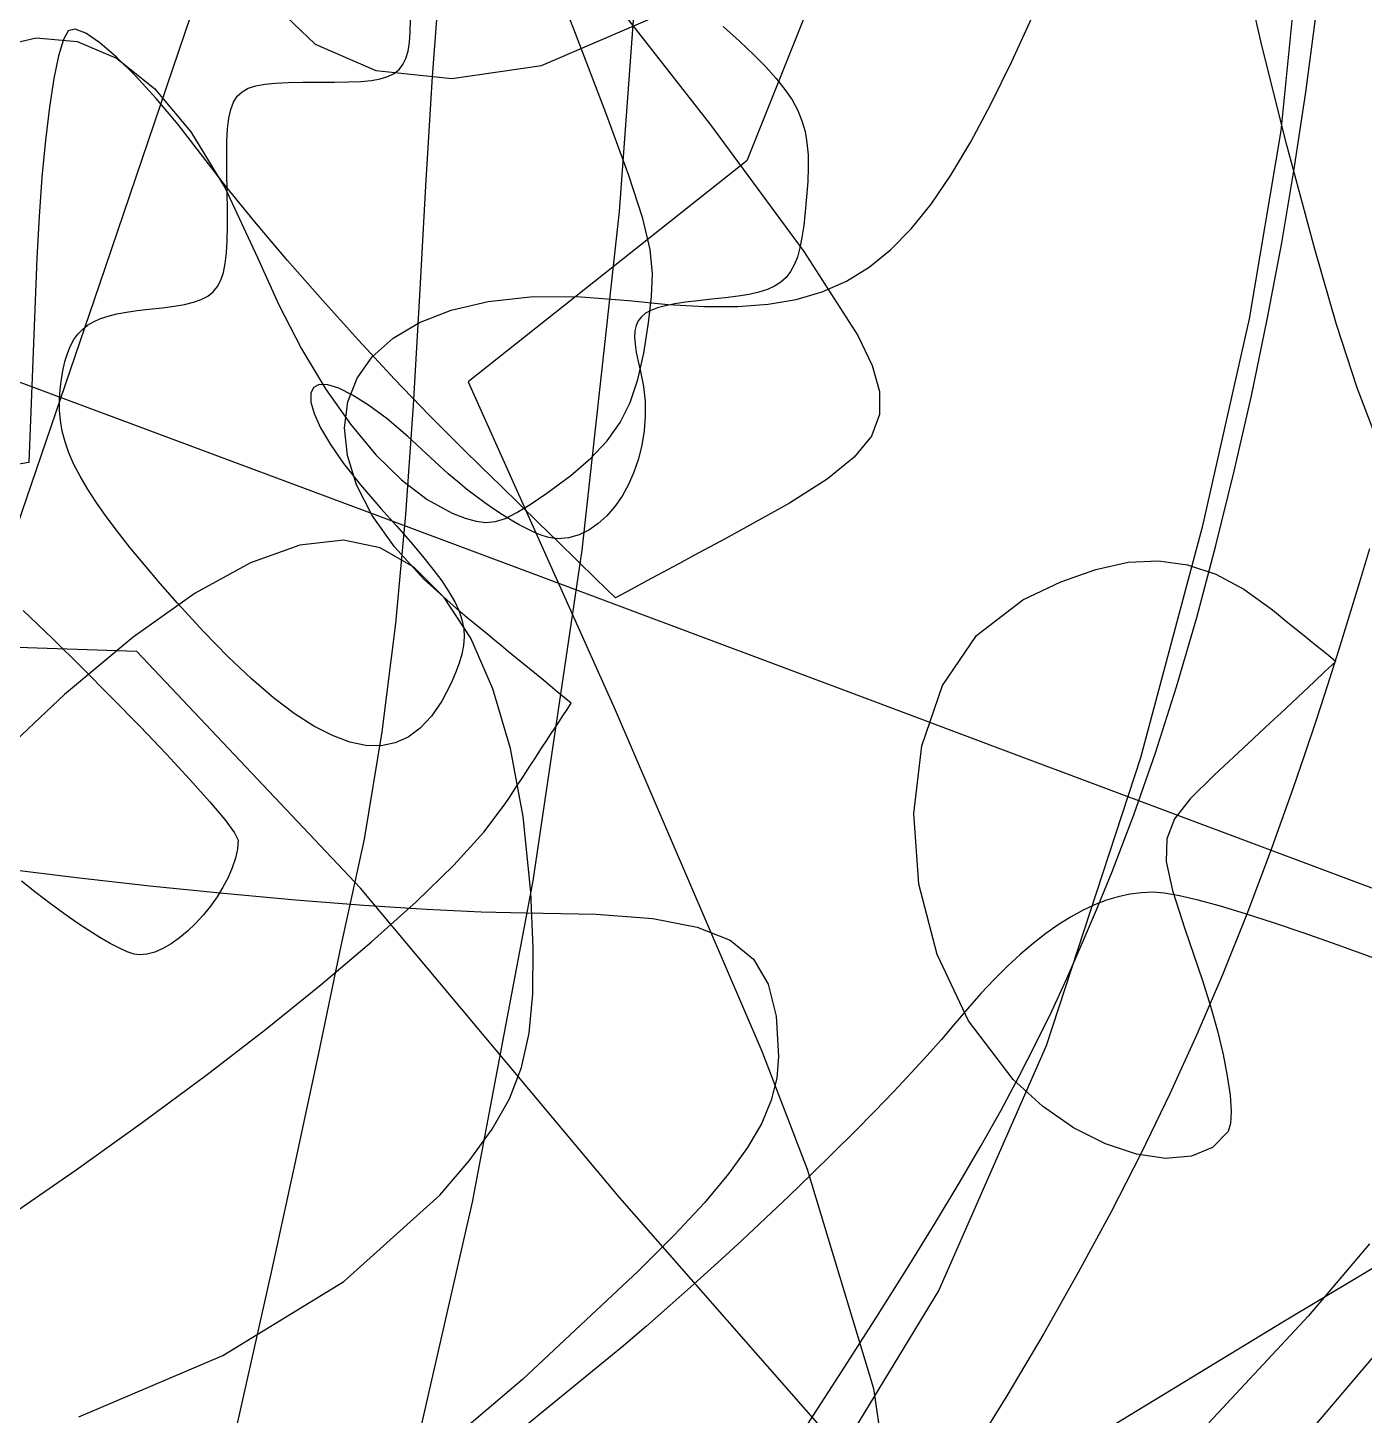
# Model space of a CAD drawing. Extents: x -75 to 75, y -75 to 75.
# Drawn here: x 42.37 to 56.74, y -41.61 to -26.69 of the extents above; entities that cross this region are included whole.
import ezdxf

# ---------------------------------------------------------------- set-up
doc = ezdxf.new("R2010")
doc.units = 0
for name, color, linetype in [('butterfly', 7, 'CONTINUOUS'), ('crown', 7, 'CONTINUOUS'), ('darth', 7, 'CONTINUOUS'), ('hellokitty', 7, 'CONTINUOUS'), ('ironman', 7, 'CONTINUOUS'), ('jackskellington', 7, 'CONTINUOUS'), ('mushroom', 7, 'CONTINUOUS'), ('skullbones', 7, 'CONTINUOUS'), ('stormtrooper', 7, 'CONTINUOUS'), ('thundercats', 7, 'CONTINUOUS'), ('wolf', 7, 'CONTINUOUS')]:
    doc.layers.add(name, color=color, linetype=linetype)

msp = doc.modelspace()

# ---------------------------------------------------------------- linework, layer by layer
at = {"layer": 'butterfly', "color": 7}
for p, q in [((56.022299, -25.981067), (55.839772, -27.802795)), ((44.996887, -26.430537), (45.458154, -26.872613)), ((47.890876, -27.098876), (49.442283, -26.432959)), ((45.458154, -26.872613), (46.109467, -27.153102)), ((46.927984, -27.239392), (47.890876, -27.098876)), ((46.109467, -27.153102), (46.927984, -27.239392)), ((55.839772, -27.802795), (55.497722, -29.822298)), ((55.497722, -29.822298), (54.994881, -32.060862)), ((45.760606, -32.203427), (45.291316, -32.255389)), ((46.157055, -32.283544), (45.760606, -32.203427)), ((54.994881, -32.060862), (54.329976, -34.539758)), ((45.291316, -32.255389), (44.761215, -32.443809)), ((46.520038, -32.490627), (46.157055, -32.283544)), ((44.761215, -32.443809), (44.165977, -32.772056)), ((46.845618, -32.817297), (46.520038, -32.490627)), ((44.165977, -32.772056), (43.50127, -33.243492)), ((47.129872, -33.256161), (46.845618, -32.817297)), ((43.50127, -33.243492), (42.762757, -33.861479)), ((47.368858, -33.799842), (47.129872, -33.256161)), ((47.55865, -34.440949), (47.368858, -33.799842)), ((42.762757, -33.861479), (41.946105, -34.629384)), ((47.69531, -35.172102), (47.55865, -34.440949)), ((54.329976, -34.539758), (53.31572, -37.636636)), ((47.774911, -35.985913), (47.69531, -35.172102)), ((47.800395, -36.580659), (47.774911, -35.985913)), ((47.796614, -37.078632), (47.800395, -36.580659)), ((47.757122, -37.501359), (47.796614, -37.078632)), ((47.675461, -37.870384), (47.757122, -37.501359)), ((53.31572, -37.636636), (52.161739, -40.262161)), ((47.545159, -38.207242), (47.675461, -37.870384)), ((47.359759, -38.533465), (47.545159, -38.207242)), ((47.112798, -38.870599), (47.359759, -38.533465)), ((46.797809, -39.240172), (47.112798, -38.870599)), ((45.76684, -40.168658), (46.797809, -39.240172)), ((44.464839, -40.964553), (45.76684, -40.168658)), ((52.161739, -40.262161), (50.826645, -42.456182)), ((42.916043, -41.622176), (44.464839, -40.964553))]:
    msp.add_line(p, q, dxfattribs=at)
at = {"layer": 'crown', "color": 7}
for p, q in [((44.235037, -26.217578), (43.137159, -29.460359)), ((43.137159, -29.460359), (41.992367, -32.806375))]:
    msp.add_line(p, q, dxfattribs=at)
at = {"layer": 'darth', "color": 7}
for p, q in [((55.634134, -26.885025), (55.400327, -25.865734)), ((48.403445, -26.068147), (49.705915, -27.738826)), ((42.751437, -26.821514), (42.699734, -26.996545)), ((42.803151, -26.726766), (42.751437, -26.821514)), ((42.877015, -26.708817), (42.803151, -26.726766)), ((42.99219, -26.753907), (42.877015, -26.708817)), ((43.142851, -26.856622), (42.99219, -26.753907)), ((43.323169, -27.011554), (43.142851, -26.856622)), ((55.902456, -27.958328), (55.634134, -26.885025)), ((42.699734, -26.996545), (42.649425, -27.241836)), ((43.527311, -27.213295), (43.323169, -27.011554)), ((42.649425, -27.241836), (42.601885, -27.547356)), ((43.749451, -27.456438), (43.527311, -27.213295)), ((42.601885, -27.547356), (42.558496, -27.90308)), ((43.98376, -27.735572), (43.749451, -27.456438)), ((44.224406, -28.045291), (43.98376, -27.735572)), ((49.705915, -27.738826), (50.709827, -29.099716)), ((42.558496, -27.90308), (42.520636, -28.298987)), ((56.202834, -29.072939), (55.902456, -27.958328)), ((44.493538, -28.392828), (44.224406, -28.045291)), ((42.520636, -28.298987), (42.489682, -28.725043)), ((44.809492, -28.780356), (44.493538, -28.392828)), ((42.489682, -28.725043), (42.467019, -29.171228)), ((45.160715, -29.194862), (44.809492, -28.780356)), ((56.437609, -29.884686), (56.202834, -29.072939)), ((42.467019, -29.171228), (42.456069, -29.445718)), ((45.53565, -29.62334), (45.160715, -29.194862)), ((50.709827, -29.099716), (51.292893, -30.001619)), ((42.456069, -29.445718), (42.445119, -29.720207)), ((45.922743, -30.052783), (45.53565, -29.62334)), ((42.445119, -29.720207), (42.434169, -29.994696)), ((56.658945, -30.566495), (56.437609, -29.884686)), ((42.434169, -29.994696), (42.423218, -30.269186)), ((46.310443, -30.470179), (45.922743, -30.052783)), ((51.292893, -30.001619), (51.445818, -30.325116)), ((42.423218, -30.269186), (42.412268, -30.543675)), ((51.445818, -30.325116), (51.526096, -30.60435)), ((42.412268, -30.543675), (42.401318, -30.818164)), ((46.687192, -30.862524), (46.310443, -30.470179)), ((56.886808, -31.156346), (56.658945, -30.566495)), ((51.526096, -30.60435), (51.525813, -30.852638)), ((42.401318, -30.818164), (42.390368, -31.092654)), ((47.041441, -31.216809), (46.687192, -30.862524)), ((51.525813, -30.852638), (51.436784, -31.083301)), ((42.390368, -31.092654), (42.379417, -31.367143)), ((51.436784, -31.083301), (51.25109, -31.309657)), ((47.246983, -31.417364), (47.041441, -31.216809)), ((51.25109, -31.309657), (50.960726, -31.545022)), ((42.379417, -31.367143), (42.18272, -31.39834)), ((47.452523, -31.61792), (47.246983, -31.417364)), ((50.960726, -31.545022), (50.55769, -31.802716)), ((47.658065, -31.818476), (47.452523, -31.61792)), ((47.863605, -32.019031), (47.658065, -31.818476)), ((50.55769, -31.802716), (50.03397, -32.096055)), ((48.069147, -32.219584), (47.863605, -32.019031)), ((49.865444, -32.186705), (49.69692, -32.277355)), ((50.03397, -32.096055), (49.865444, -32.186705)), ((48.27469, -32.420139), (48.069147, -32.219584)), ((49.69692, -32.277355), (49.528394, -32.368005)), ((48.480229, -32.620695), (48.27469, -32.420139)), ((49.359871, -32.458654), (49.191345, -32.549301)), ((49.528394, -32.368005), (49.359871, -32.458654)), ((53.850461, -32.515466), (54.198077, -32.440095)), ((54.198077, -32.440095), (54.524625, -32.423529)), ((54.524625, -32.423529), (54.836475, -32.466043)), ((54.836475, -32.466043), (55.139999, -32.567888)), ((48.685772, -32.821251), (48.480229, -32.620695)), ((49.022821, -32.639951), (48.854295, -32.730601)), ((49.191345, -32.549301), (49.022821, -32.639951)), ((53.066527, -32.84161), (53.475402, -32.649391)), ((53.475402, -32.649391), (53.850461, -32.515466)), ((55.139999, -32.567888), (55.441576, -32.729322)), ((48.854295, -32.730601), (48.685772, -32.821251)), ((55.441576, -32.729322), (55.747576, -32.950604)), ((52.566245, -33.225455), (53.066527, -32.84161)), ((55.747576, -32.950604), (55.833089, -33.019848)), ((55.833089, -33.019848), (55.918602, -33.089094)), ((55.918602, -33.089094), (56.004116, -33.158337)), ((52.203553, -33.762476), (52.566245, -33.225455)), ((56.004116, -33.158337), (56.089632, -33.22758)), ((56.089632, -33.22758), (56.175145, -33.296826)), ((56.175145, -33.296826), (56.260659, -33.366069)), ((56.260659, -33.366069), (56.346172, -33.435315)), ((56.431685, -33.504559), (56.313595, -33.614871)), ((56.346172, -33.435315), (56.431685, -33.504559)), ((56.313595, -33.614871), (56.195505, -33.725183)), ((51.979254, -34.413325), (52.203553, -33.762476)), ((56.077414, -33.835498), (55.959327, -33.94581)), ((56.195505, -33.725183), (56.077414, -33.835498)), ((55.959327, -33.94581), (55.841237, -34.056122)), ((55.841237, -34.056122), (55.723147, -34.166435)), ((55.605056, -34.27675), (55.486966, -34.387062)), ((55.723147, -34.166435), (55.605056, -34.27675)), ((51.894145, -35.138659), (51.979254, -34.413325)), ((55.486966, -34.387062), (55.12575, -34.722554)), ((55.12575, -34.722554), (54.86413, -34.980888)), ((54.86413, -34.980888), (54.695135, -35.198217)), ((51.949025, -35.899132), (51.894145, -35.138659)), ((54.695135, -35.198217), (54.611792, -35.410696)), ((54.611792, -35.410696), (54.607135, -35.654471)), ((42.136102, -35.733146), (42.893756, -35.828275)), ((54.607135, -35.654471), (54.67418, -35.965697)), ((42.893756, -35.828275), (43.68014, -35.91702)), ((43.68014, -35.91702), (44.472349, -35.997442)), ((52.144699, -36.655395), (51.949025, -35.899132)), ((44.472349, -35.997442), (45.247487, -36.067596)), ((45.247487, -36.067596), (45.982653, -36.125545)), ((54.67418, -35.965697), (54.805961, -36.380524)), ((45.982653, -36.125545), (46.654946, -36.16934)), ((46.654946, -36.16934), (47.241466, -36.197055)), ((47.241466, -36.197055), (47.719313, -36.206707)), ((47.719313, -36.206707), (48.478338, -36.220959)), ((48.478338, -36.220959), (49.087859, -36.269357)), ((49.087859, -36.269357), (49.562766, -36.360348)), ((49.562766, -36.360348), (49.917943, -36.502374)), ((54.805961, -36.380524), (54.995504, -36.935102)), ((49.917943, -36.502374), (50.168279, -36.703881)), ((52.481965, -37.368105), (52.144699, -36.655395)), ((50.168279, -36.703881), (50.328658, -36.973318)), ((50.328658, -36.973318), (50.413968, -37.319125)), ((54.995504, -36.935102), (55.082931, -37.209146)), ((55.082931, -37.209146), (55.157491, -37.476131)), ((50.413968, -37.319125), (50.439086, -37.749754)), ((52.961625, -37.997917), (52.481965, -37.368105)), ((55.157491, -37.476131), (55.218053, -37.729408)), ((50.439086, -37.749754), (50.420374, -37.983445)), ((55.218053, -37.729408), (55.263486, -37.962324)), ((50.420374, -37.983445), (50.361472, -38.220128)), ((53.276621, -38.284796), (52.961625, -37.997917)), ((55.263486, -37.962324), (55.292656, -38.168224)), ((55.292656, -38.168224), (55.304425, -38.340456)), ((50.361472, -38.220128), (50.2583, -38.466082)), ((53.611805, -38.51641), (53.276621, -38.284796)), ((50.2583, -38.466082), (50.106766, -38.727566)), ((55.29768, -38.472364), (55.271292, -38.557296)), ((55.304425, -38.340456), (55.29768, -38.472364)), ((53.953331, -38.689387), (53.611805, -38.51641)), ((55.271292, -38.557296), (55.105828, -38.727832)), ((50.106766, -38.727566), (49.902779, -39.010861)), ((54.287347, -38.800374), (53.953331, -38.689387)), ((55.105828, -38.727832), (54.877448, -38.822952)), ((54.600004, -38.846009), (54.287347, -38.800374)), ((54.877448, -38.822952), (54.600004, -38.846009)), ((49.902779, -39.010861), (49.642245, -39.322228)), ((49.642245, -39.322228), (49.321077, -39.667945)), ((55.860021, -40.600892), (57.439679, -39.659568)), ((49.321077, -39.667945), (48.935177, -40.054276)), ((48.935177, -40.054276), (47.687128, -41.221239)), ((53.816524, -41.846065), (55.860021, -40.600892)), ((47.687128, -41.221239), (46.367994, -42.342779))]:
    msp.add_line(p, q, dxfattribs=at)
at = {"layer": 'hellokitty', "color": 7}
for p, q in [((52.946839, -27.05847), (53.181783, -26.548159)), ((52.72247, -27.515399), (52.946839, -27.05847)), ((52.50535, -27.921303), (52.72247, -27.515399)), ((52.292143, -28.278531), (52.50535, -27.921303)), ((52.079522, -28.589438), (52.292143, -28.278531)), ((51.864156, -28.856376), (52.079522, -28.589438)), ((51.64271, -29.081702), (51.864156, -28.856376)), ((51.411858, -29.267768), (51.64271, -29.081702)), ((51.168263, -29.416925), (51.411858, -29.267768)), ((50.908602, -29.53153), (51.168263, -29.416925)), ((46.920421, -29.730754), (47.317414, -29.637973)), ((47.317414, -29.637973), (47.768603, -29.587348)), ((47.768603, -29.587348), (48.272248, -29.58207)), ((48.272248, -29.58207), (48.826626, -29.62533)), ((48.826626, -29.62533), (49.252657, -29.668622)), ((49.252657, -29.668622), (49.642635, -29.691482)), ((49.999886, -29.691556), (50.327743, -29.666494)), ((50.327743, -29.666494), (50.629538, -29.613933)), ((50.629538, -29.613933), (50.908602, -29.53153)), ((46.579347, -29.862492), (46.920421, -29.730754)), ((49.642635, -29.691482), (49.999886, -29.691556)), ((46.295928, -30.030002), (46.579347, -29.862492)), ((46.071892, -30.230089), (46.295928, -30.030002)), ((45.908968, -30.459559), (46.071892, -30.230089)), ((45.808889, -30.715221), (45.908968, -30.459559)), ((45.773388, -30.993882), (45.808889, -30.715221)), ((45.804193, -31.292346), (45.773388, -30.993882)), ((45.903032, -31.607427), (45.804193, -31.292346)), ((46.07164, -31.935931), (45.903032, -31.607427)), ((46.311749, -32.274662), (46.07164, -31.935931)), ((46.625087, -32.62043), (46.311749, -32.274662)), ((47.013382, -32.970041), (46.625087, -32.62043)), ((47.088163, -33.031512), (47.013382, -32.970041)), ((47.162943, -33.092983), (47.088163, -33.031512)), ((47.237723, -33.154453), (47.162943, -33.092983)), ((47.312504, -33.215924), (47.237723, -33.154453)), ((47.387287, -33.277395), (47.312504, -33.215924)), ((47.462067, -33.338866), (47.387287, -33.277395)), ((47.536848, -33.400337), (47.462067, -33.338866)), ((47.611628, -33.46181), (47.536848, -33.400337)), ((47.686409, -33.523281), (47.611628, -33.46181)), ((47.761189, -33.584752), (47.686409, -33.523281)), ((47.83597, -33.646223), (47.761189, -33.584752)), ((47.91075, -33.707694), (47.83597, -33.646223)), ((47.985533, -33.769165), (47.91075, -33.707694)), ((48.060314, -33.830635), (47.985533, -33.769165)), ((48.135094, -33.892106), (48.060314, -33.830635)), ((48.209875, -33.953577), (48.135094, -33.892106)), ((48.165563, -34.021206), (48.209875, -33.953577)), ((48.076937, -34.156467), (48.121248, -34.088838)), ((48.121248, -34.088838), (48.165563, -34.021206)), ((47.943996, -34.359356), (47.98831, -34.291727)), ((47.98831, -34.291727), (48.032622, -34.224098)), ((48.032622, -34.224098), (48.076937, -34.156467)), ((47.85537, -34.494617), (47.899684, -34.426988)), ((47.899684, -34.426988), (47.943996, -34.359356)), ((47.766746, -34.629877), (47.811058, -34.562246)), ((47.811058, -34.562246), (47.85537, -34.494617)), ((47.67812, -34.765138), (47.722432, -34.697506)), ((47.722432, -34.697506), (47.766746, -34.629877)), ((47.589494, -34.900396), (47.633805, -34.832767)), ((47.633805, -34.832767), (47.67812, -34.765138)), ((47.269236, -35.341456), (47.500867, -35.035657)), ((47.500867, -35.035657), (47.545179, -34.968028)), ((47.545179, -34.968028), (47.589494, -34.900396)), ((46.946814, -35.695086), (47.269236, -35.341456)), ((46.542415, -36.090126), (46.946814, -35.695086)), ((53.964719, -36.07214), (53.836948, -36.121357)), ((54.091287, -36.033987), (53.964719, -36.07214)), ((54.21676, -36.006809), (54.091287, -36.033987)), ((54.341245, -35.990553), (54.21676, -36.006809)), ((54.46485, -35.985162), (54.341245, -35.990553)), ((54.586426, -35.995125), (54.46485, -35.985162)), ((54.749452, -36.024394), (54.586426, -35.995125)), ((54.951176, -36.071974), (54.749452, -36.024394)), ((55.188841, -36.136879), (54.951176, -36.071974)), ((46.064859, -36.520154), (46.542415, -36.090126)), ((53.707868, -36.181707), (53.577371, -36.253262)), ((53.836948, -36.121357), (53.707868, -36.181707)), ((55.459689, -36.218117), (55.188841, -36.136879)), ((55.760964, -36.31471), (55.459689, -36.218117)), ((53.445348, -36.336094), (53.311696, -36.430272)), ((53.577371, -36.253262), (53.445348, -36.336094)), ((56.089911, -36.425666), (55.760964, -36.31471)), ((45.522961, -36.978751), (46.064859, -36.520154)), ((53.311696, -36.430272), (53.1763, -36.535871)), ((56.443773, -36.550005), (56.089911, -36.425666)), ((53.039058, -36.652962), (52.89986, -36.781619)), ((53.1763, -36.535871), (53.039058, -36.652962)), ((56.819792, -36.686736), (56.443773, -36.550005)), ((52.89986, -36.781619), (52.7586, -36.921906)), ((44.925533, -37.459499), (45.522961, -36.978751)), ((52.7586, -36.921906), (52.615171, -37.073902)), ((52.615171, -37.073902), (52.469463, -37.237676)), ((52.469463, -37.237676), (52.32137, -37.4133)), ((52.32137, -37.4133), (52.189403, -37.569261)), ((44.281395, -37.955979), (44.925533, -37.459499)), ((52.189403, -37.569261), (52.036952, -37.741417)), ((52.036952, -37.741417), (51.865835, -37.928)), ((43.599362, -38.461767), (44.281395, -37.955979)), ((51.865835, -37.928), (51.677869, -38.127237)), ((51.677869, -38.127237), (51.474881, -38.337369)), ((42.888253, -38.970447), (43.599362, -38.461767)), ((51.474881, -38.337369), (51.258687, -38.556619)), ((51.258687, -38.556619), (51.031109, -38.783223)), ((51.031109, -38.783223), (50.793966, -39.015416)), ((42.15688, -39.475596), (42.888253, -38.970447)), ((50.793966, -39.015416), (50.549079, -39.251424)), ((50.549079, -39.251424), (50.298268, -39.489482)), ((50.298268, -39.489482), (50.043354, -39.727821)), ((50.043354, -39.727821), (49.786153, -39.964673)), ((49.786153, -39.964673), (49.528493, -40.198271)), ((49.528493, -40.198271), (49.27219, -40.426846)), ((49.27219, -40.426846), (49.019065, -40.64863)), ((49.019065, -40.64863), (48.770935, -40.861858)), ((48.770935, -40.861858), (47.292232, -42.069035))]:
    msp.add_line(p, q, dxfattribs=at)
at = {"layer": 'ironman', "color": 7}
for p, q in [((46.802427, -26.048826), (46.715497, -27.219952)), ((46.715497, -27.219952), (46.645235, -28.395216)), ((46.645235, -28.395216), (46.581105, -29.572526)), ((46.581105, -29.572526), (46.512562, -30.749793)), ((46.512562, -30.749793), (46.429061, -31.924933)), ((46.429061, -31.924933), (46.320061, -33.095847)), ((46.320061, -33.095847), (46.175018, -34.260454)), ((46.175018, -34.260454), (45.98339, -35.416662)), ((45.98339, -35.416662), (45.734633, -36.56238)), ((45.734633, -36.56238), (45.491637, -37.732693)), ((45.491637, -37.732693), (45.240933, -38.901246)), ((45.240933, -38.901246), (44.984165, -40.068404)), ((44.984165, -40.068404), (44.722977, -41.234527)), ((44.722977, -41.234527), (44.459009, -42.399983))]:
    msp.add_line(p, q, dxfattribs=at)
at = {"layer": 'jackskellington', "color": 7}
for p, q in [((48.258016, -26.75822), (47.804682, -25.586103)), ((42.003825, -26.909545), (42.457692, -26.803689)), ((42.457692, -26.803689), (42.897817, -26.841961)), ((48.594346, -27.638787), (48.258016, -26.75822)), ((42.897817, -26.841961), (43.322697, -27.023447)), ((43.322697, -27.023447), (43.730824, -27.347232)), ((43.730824, -27.347232), (44.120686, -27.812399)), ((48.829482, -28.282559), (48.594346, -27.638787)), ((44.120686, -27.812399), (44.490781, -28.418034)), ((48.979241, -28.744283), (48.829482, -28.282559)), ((44.490781, -28.418034), (44.839599, -29.163219)), ((49.059431, -29.078707), (48.979241, -28.744283)), ((44.839599, -29.163219), (45.068061, -29.674205)), ((49.085875, -29.340581), (49.059431, -29.078707)), ((49.074361, -29.584656), (49.085875, -29.340581)), ((45.068061, -29.674205), (45.312624, -30.146077)), ((49.040723, -29.865681), (49.074361, -29.584656)), ((48.991342, -30.193669), (49.040723, -29.865681)), ((45.312624, -30.146077), (45.569945, -30.574457)), ((48.927523, -30.475764), (48.991342, -30.193669)), ((48.844011, -30.720764), (48.927523, -30.475764)), ((45.569945, -30.574457), (45.836696, -30.95496)), ((48.735553, -30.937462), (48.844011, -30.720764)), ((45.836696, -30.95496), (46.109537, -31.283207)), ((48.596906, -31.134657), (48.735553, -30.937462)), ((48.422811, -31.321141), (48.596906, -31.134657)), ((46.109537, -31.283207), (46.385133, -31.554815)), ((48.20802, -31.505714), (48.422811, -31.321141)), ((46.385133, -31.554815), (46.66015, -31.765404)), ((47.947284, -31.697168), (48.20802, -31.505714)), ((47.770601, -31.816822), (47.947284, -31.697168)), ((46.66015, -31.765404), (46.931253, -31.910587)), ((46.931253, -31.910587), (47.069245, -31.964145)), ((47.503153, -31.967337), (47.625446, -31.906272)), ((47.625446, -31.906272), (47.770601, -31.816822)), ((47.069245, -31.964145), (47.186765, -31.998418)), ((47.186765, -31.998418), (47.29248, -32.011597)), ((47.29248, -32.011597), (47.395051, -32.001833)), ((47.395051, -32.001833), (47.503153, -31.967337)), ((56.791908, -39.764513), (56.137948, -40.537782)), ((56.137948, -40.537782), (55.064883, -41.689074))]:
    msp.add_line(p, q, dxfattribs=at)
at = {"layer": 'mushroom', "color": 7}
for p, q in [((48.994994, -24.956321), (48.726581, -28.668314)), ((48.726581, -28.668314), (48.325027, -32.308862)), ((48.325027, -32.308862), (47.7963, -35.863002)), ((47.7963, -35.863002), (47.146371, -39.315771)), ((47.146371, -39.315771), (46.38121, -42.652205))]:
    msp.add_line(p, q, dxfattribs=at)
at = {"layer": 'skullbones', "color": 7}
for p, q in [((40.951556, -30.011187), (43.506559, -30.957537)), ((43.506559, -30.957537), (46.225116, -31.971942)), ((46.225116, -31.971942), (47.910719, -32.603172)), ((47.910719, -32.603172), (49.596319, -33.234401)), ((49.596319, -33.234401), (51.281923, -33.865631)), ((51.281923, -33.865631), (52.967526, -34.49686)), ((52.967526, -34.49686), (54.653129, -35.128087)), ((54.653129, -35.128087), (56.33873, -35.759317)), ((56.33873, -35.759317), (58.024333, -36.390546))]:
    msp.add_line(p, q, dxfattribs=at)
at = {"layer": 'stormtrooper', "color": 7}
for p, q in [((46.47898, -26.740652), (46.481944, -26.612746)), ((49.842251, -26.680815), (50.018041, -26.837725)), ((56.108826, -27.385989), (56.211145, -26.599549)), ((46.470739, -26.851122), (46.47898, -26.740652)), ((50.018041, -26.837725), (50.171164, -26.981497)), ((46.433288, -27.024858), (46.455923, -26.945435)), ((46.455923, -26.945435), (46.470739, -26.851122)), ((50.171164, -26.981497), (50.302995, -27.114413)), ((46.359434, -27.144145), (46.40155, -27.090672)), ((46.40155, -27.090672), (46.433288, -27.024858)), ((50.302995, -27.114413), (50.414905, -27.238743)), ((45.031948, -27.289029), (45.165718, -27.283187)), ((45.165718, -27.283187), (45.319936, -27.280929)), ((45.319936, -27.280929), (45.496006, -27.280647)), ((45.496006, -27.280647), (45.667016, -27.280083)), ((45.667016, -27.280083), (45.817454, -27.27726)), ((45.817454, -27.27726), (45.948594, -27.271051)), ((45.948594, -27.271051), (46.061712, -27.260158)), ((46.061712, -27.260158), (46.158079, -27.243281)), ((46.158079, -27.243281), (46.238973, -27.219179)), ((46.238973, -27.219179), (46.305665, -27.186557)), ((46.305665, -27.186557), (46.359434, -27.144145)), ((50.414905, -27.238743), (50.508273, -27.356762)), ((44.579709, -27.493649), (44.62042, -27.430939)), ((44.62042, -27.430939), (44.673114, -27.38192)), ((44.673114, -27.38192), (44.739204, -27.344909)), ((44.739204, -27.344909), (44.820101, -27.318211)), ((44.820101, -27.318211), (44.917213, -27.300149)), ((44.917213, -27.300149), (45.031948, -27.289029)), ((50.508273, -27.356762), (50.584467, -27.470749)), ((55.987456, -28.191017), (56.108826, -27.385989)), ((44.528607, -27.666902), (44.549576, -27.571742)), ((44.549576, -27.571742), (44.579709, -27.493649)), ((50.584467, -27.470749), (50.644868, -27.582978)), ((50.644868, -27.582978), (50.690842, -27.695723)), ((44.515399, -27.780813), (44.528607, -27.666902)), ((50.690842, -27.695723), (50.723769, -27.811262)), ((44.508541, -27.915164), (44.515399, -27.780813)), ((50.723769, -27.811262), (50.74502, -27.931866)), ((44.506566, -28.07164), (44.508541, -27.915164)), ((50.74502, -27.931866), (50.755971, -28.059815)), ((44.508259, -28.251929), (44.506566, -28.07164)), ((50.755971, -28.059815), (50.757946, -28.197384)), ((44.511984, -28.457717), (44.508259, -28.251929)), ((50.757946, -28.197384), (50.752415, -28.346846)), ((55.848383, -29.007853), (55.987456, -28.191017)), ((44.515145, -28.654869), (44.511984, -28.457717)), ((50.752415, -28.346846), (50.740702, -28.510476)), ((50.740702, -28.510476), (50.725886, -28.674111)), ((44.51571, -28.828975), (44.515145, -28.654869)), ((50.725886, -28.674111), (50.709658, -28.819579)), ((44.512662, -28.981592), (44.51571, -28.828975)), ((50.709658, -28.819579), (50.690918, -28.94807)), ((44.504957, -29.114279), (44.512662, -28.981592)), ((50.668595, -29.060767), (50.641558, -29.158856)), ((50.690918, -28.94807), (50.668595, -29.060767)), ((55.692949, -29.829718), (55.848383, -29.007853)), ((44.491552, -29.228593), (44.504957, -29.114279)), ((50.641558, -29.158856), (50.608718, -29.243525)), ((44.443517, -29.40834), (44.471429, -29.326095)), ((44.471429, -29.326095), (44.491552, -29.228593)), ((50.568979, -29.31596), (50.521238, -29.377349)), ((50.608718, -29.243525), (50.568979, -29.31596)), ((44.360211, -29.533302), (44.406789, -29.476892)), ((44.406789, -29.476892), (44.443517, -29.40834)), ((50.319026, -29.507093), (50.228294, -29.536156)), ((50.397359, -29.471727), (50.319026, -29.507093)), ((50.464398, -29.428875), (50.397359, -29.471727)), ((50.521238, -29.377349), (50.464398, -29.428875)), ((43.943115, -29.687853), (44.054556, -29.668747)), ((44.054556, -29.668747), (44.150946, -29.645294)), ((44.150946, -29.645294), (44.233327, -29.615946)), ((44.233327, -29.615946), (44.302734, -29.579135)), ((44.302734, -29.579135), (44.360211, -29.533302)), ((49.323986, -29.661886), (49.224201, -29.681811)), ((49.439274, -29.644303), (49.323986, -29.661886)), ((49.570832, -29.628301), (49.439274, -29.644303)), ((49.719436, -29.61309), (49.570832, -29.628301)), ((49.870738, -29.59737), (49.719436, -29.61309)), ((50.005251, -29.580098), (49.870738, -29.59737)), ((50.124069, -29.560088), (50.005251, -29.580098)), ((50.228294, -29.536156), (50.124069, -29.560088)), ((43.076103, -29.853805), (43.149466, -29.821062)), ((43.149466, -29.821062), (43.232268, -29.793235)), ((43.232268, -29.793235), (43.325158, -29.769726)), ((43.325158, -29.769726), (43.428796, -29.749942)), ((43.428796, -29.749942), (43.543832, -29.733319)), ((43.543832, -29.733319), (43.670926, -29.719236)), ((43.670926, -29.719236), (43.815584, -29.704165)), ((43.815584, -29.704165), (43.943115, -29.687853)), ((48.964661, -29.800719), (48.93082, -29.84417)), ((49.010147, -29.763539), (48.964661, -29.800719)), ((49.068053, -29.731849), (49.010147, -29.763539)), ((49.139148, -29.704868), (49.068053, -29.731849)), ((49.224201, -29.681811), (49.139148, -29.704868)), ((42.906075, -29.987449), (42.95506, -29.936406)), ((42.95506, -29.936406), (43.011519, -29.892055)), ((43.011519, -29.892055), (43.076103, -29.853805)), ((48.894977, -29.953023), (48.89145, -30.019992)), ((48.907847, -29.894677), (48.894977, -29.953023)), ((48.93082, -29.84417), (48.907847, -29.894677)), ((55.522501, -30.649833), (55.692949, -29.829718)), ((42.797397, -30.186658), (42.827897, -30.111982)), ((42.827897, -30.111982), (42.863905, -30.045776)), ((42.863905, -30.045776), (42.906075, -29.987449)), ((48.89145, -30.019992), (48.896501, -30.096367)), ((48.896501, -30.096367), (48.909343, -30.18293)), ((42.750294, -30.363789), (42.771743, -30.270396)), ((42.771743, -30.270396), (42.797397, -30.186658)), ((48.909343, -30.18293), (48.929183, -30.280469)), ((42.732373, -30.46743), (42.750294, -30.363789)), ((48.929183, -30.280469), (48.955288, -30.389765)), ((48.955288, -30.389765), (48.987154, -30.549116)), ((42.717359, -30.58191), (42.732373, -30.46743)), ((45.439911, -30.560871), (45.409536, -30.623781)), ((45.501264, -30.530046), (45.439911, -30.560871)), ((45.592416, -30.532586), (45.501264, -30.530046)), ((45.71218, -30.569552), (45.592416, -30.532586)), ((48.987154, -30.549116), (49.003777, -30.709438)), ((42.708666, -30.693978), (42.717359, -30.58191)), ((42.708884, -30.80523), (42.708666, -30.693978)), ((45.409536, -30.623781), (45.411229, -30.717572)), ((45.411229, -30.717572), (45.446352, -30.841033)), ((45.859384, -30.642224), (45.71218, -30.569552)), ((46.032841, -30.751808), (45.859384, -30.642224)), ((49.003777, -30.709438), (49.006035, -30.869179)), ((55.338387, -31.461419), (55.522501, -30.649833)), ((42.71862, -30.916742), (42.708884, -30.80523)), ((45.446352, -30.841033), (45.515996, -30.992961)), ((46.23137, -30.899509), (46.032841, -30.751808)), ((42.738432, -31.029588), (42.71862, -30.916742)), ((45.515996, -30.992961), (45.621338, -31.172147)), ((46.453795, -31.086535), (46.23137, -30.899509)), ((49.006035, -30.869179), (48.994492, -31.026789)), ((42.768943, -31.144845), (42.738432, -31.029588)), ((42.810735, -31.263584), (42.768943, -31.144845)), ((46.698933, -31.314091), (46.453795, -31.086535)), ((48.994492, -31.026789), (48.969995, -31.180713)), ((42.864394, -31.386887), (42.810735, -31.263584)), ((45.621338, -31.172147), (45.763561, -31.377388)), ((46.793054, -31.402968), (46.698933, -31.314091)), ((48.969995, -31.180713), (48.933334, -31.329396)), ((42.930516, -31.515823), (42.864394, -31.386887)), ((45.763561, -31.377388), (45.943847, -31.607475)), ((46.889295, -31.489351), (46.793054, -31.402968)), ((48.933334, -31.329396), (48.885275, -31.471289)), ((55.141947, -32.257698), (55.338387, -31.461419)), ((43.009685, -31.651471), (42.930516, -31.515823)), ((45.943847, -31.607475), (46.163374, -31.861204)), ((46.986949, -31.572795), (46.889295, -31.489351)), ((47.085323, -31.652851), (46.986949, -31.572795)), ((48.826581, -31.604839), (48.758023, -31.728492)), ((48.885275, -31.471289), (48.826581, -31.604839)), ((43.102496, -31.794902), (43.009685, -31.651471)), ((47.183712, -31.729073), (47.085323, -31.652851)), ((47.281414, -31.801017), (47.183712, -31.729073)), ((48.758023, -31.728492), (48.680373, -31.840695)), ((43.209537, -31.947191), (43.102496, -31.794902)), ((46.163374, -31.861204), (46.332199, -32.049565)), ((47.377728, -31.868229), (47.281414, -31.801017)), ((47.471957, -31.930264), (47.377728, -31.868229)), ((48.680373, -31.840695), (48.594391, -31.939896)), ((43.331401, -32.109418), (43.209537, -31.947191)), ((46.332199, -32.049565), (46.48132, -32.219784)), ((47.563394, -31.986677), (47.471957, -31.930264)), ((47.65134, -32.03702), (47.563394, -31.986677)), ((47.735095, -32.080846), (47.65134, -32.03702)), ((48.500851, -32.024543), (48.400518, -32.093081)), ((48.594391, -31.939896), (48.500851, -32.024543)), ((43.468677, -32.282655), (43.331401, -32.109418)), ((47.813959, -32.117705), (47.735095, -32.080846)), ((47.887227, -32.147152), (47.813959, -32.117705)), ((47.954201, -32.168742), (47.887227, -32.147152)), ((48.014179, -32.182006), (47.954201, -32.168742)), ((48.066458, -32.186522), (48.014179, -32.182006)), ((48.182555, -32.175628), (48.066458, -32.186522)), ((48.294163, -32.14396), (48.182555, -32.175628)), ((48.400518, -32.093081), (48.294163, -32.14396)), ((43.621952, -32.467979), (43.468677, -32.282655)), ((46.48132, -32.219784), (46.611484, -32.373722)), ((54.93453, -33.03189), (55.141947, -32.257698)), ((56.790565, -32.294901), (56.684864, -32.65181)), ((43.791821, -32.66646), (43.621952, -32.467979)), ((46.611484, -32.373722), (46.723438, -32.51323)), ((46.723438, -32.51323), (46.817929, -32.640168)), ((46.817929, -32.640168), (46.895704, -32.756388)), ((56.684864, -32.65181), (56.574015, -33.01687)), ((43.978872, -32.87918), (43.791821, -32.66646)), ((46.895704, -32.756388), (46.957511, -32.863745)), ((44.257544, -33.183901), (43.978872, -32.87918)), ((46.957511, -32.863745), (47.004091, -32.964097)), ((42.31975, -32.956195), (42.633079, -33.25983)), ((47.004091, -32.964097), (47.036197, -33.059302)), ((47.036197, -33.059302), (47.05457, -33.151214)), ((54.717482, -33.777216), (54.93453, -33.03189)), ((56.574015, -33.01687), (56.458753, -33.387515)), ((44.522136, -33.454642), (44.257544, -33.183901)), ((47.05996, -33.241686), (47.05313, -33.332575)), ((47.05457, -33.151214), (47.05996, -33.241686)), ((42.633079, -33.25983), (42.95287, -33.575538)), ((47.05313, -33.332575), (47.034786, -33.425737)), ((56.458753, -33.387515), (56.339802, -33.76118)), ((44.772806, -33.691551), (44.522136, -33.454642)), ((47.005708, -33.52303), (46.966638, -33.626306)), ((47.034786, -33.425737), (47.005708, -33.52303)), ((42.95287, -33.575538), (43.269834, -33.894062)), ((45.009892, -33.894728), (44.772806, -33.691551)), ((46.966638, -33.626306), (46.918316, -33.737426)), ((46.918316, -33.737426), (46.817892, -33.931375)), ((54.492144, -34.486898), (54.717482, -33.777216)), ((56.339802, -33.76118), (56.217891, -34.135303)), ((43.269834, -33.894062), (43.574679, -34.206149)), ((45.233731, -34.064265), (45.009892, -33.894728)), ((46.817892, -33.931375), (46.707939, -34.092775)), ((45.444664, -34.200267), (45.233731, -34.064265)), ((46.707939, -34.092775), (46.588116, -34.221522)), ((56.217891, -34.135303), (56.093749, -34.507314)), ((43.574679, -34.206149), (43.858112, -34.502547)), ((45.643024, -34.30283), (45.444664, -34.200267)), ((46.588116, -34.221522), (46.458084, -34.317522)), ((45.829149, -34.37205), (45.643024, -34.30283)), ((46.003382, -34.408031), (45.829149, -34.37205)), ((46.166058, -34.410881), (46.003382, -34.408031)), ((46.317512, -34.380675), (46.166058, -34.410881)), ((46.458084, -34.317522), (46.317512, -34.380675)), ((43.858112, -34.502547), (44.110848, -34.774)), ((54.259867, -35.154153), (54.492144, -34.486898)), ((56.093749, -34.507314), (55.968107, -34.874654)), ((44.110848, -34.774), (44.32359, -35.011258)), ((55.968107, -34.874654), (55.725091, -35.556032)), ((44.32359, -35.011258), (44.487053, -35.205063)), ((54.021993, -35.772209), (54.259867, -35.154153)), ((44.487053, -35.205063), (44.591944, -35.346163)), ((44.591944, -35.346163), (44.628971, -35.425307)), ((44.628971, -35.425307), (44.621605, -35.520528)), ((44.600382, -35.620319), (44.566578, -35.723178)), ((44.621605, -35.520528), (44.600382, -35.620319)), ((55.725091, -35.556032), (55.4734, -36.220668)), ((44.566578, -35.723178), (44.521478, -35.827614)), ((53.856692, -36.174251), (54.021993, -35.772209)), ((42.45722, -35.99119), (42.300155, -35.867851)), ((44.466375, -35.93213), (44.402553, -36.035228)), ((44.521478, -35.827614), (44.466375, -35.93213)), ((42.609141, -36.10656), (42.45722, -35.99119)), ((44.402553, -36.035228), (44.331297, -36.135412)), ((42.754841, -36.213189), (42.609141, -36.10656)), ((42.893251, -36.310308), (42.754841, -36.213189)), ((44.253898, -36.231189), (44.171639, -36.321057)), ((44.331297, -36.135412), (44.253898, -36.231189)), ((53.696537, -36.552192), (53.856692, -36.174251)), ((55.4734, -36.220668), (55.210905, -36.872407)), ((43.023299, -36.397144), (42.893251, -36.310308)), ((44.171639, -36.321057), (44.085806, -36.403528)), ((43.143909, -36.472932), (43.023299, -36.397144)), ((43.254007, -36.536895), (43.143909, -36.472932)), ((43.997691, -36.477101), (43.908574, -36.540279)), ((44.085806, -36.403528), (43.997691, -36.477101)), ((43.352525, -36.588268), (43.254007, -36.536895)), ((43.438389, -36.626281), (43.352525, -36.588268)), ((43.510522, -36.650157), (43.438389, -36.626281)), ((43.567855, -36.659131), (43.510522, -36.650157)), ((43.648099, -36.652499), (43.567855, -36.659131)), ((43.732492, -36.62947), (43.648099, -36.652499)), ((43.819747, -36.591567), (43.732492, -36.62947)), ((43.908574, -36.540279), (43.819747, -36.591567)), ((53.537496, -36.913066), (53.696537, -36.552192)), ((53.375546, -37.263903), (53.537496, -36.913066)), ((55.210905, -36.872407), (54.935467, -37.515097)), ((53.206661, -37.611733), (53.375546, -37.263903)), ((54.935467, -37.515097), (54.644953, -38.152592)), ((53.026812, -37.963585), (53.206661, -37.611733)), ((52.831975, -38.326495), (53.026812, -37.963585)), ((54.644953, -38.152592), (54.337238, -38.788738)), ((52.618121, -38.707486), (52.831975, -38.326495)), ((52.381226, -39.113595), (52.618121, -38.707486)), ((54.337238, -38.788738), (54.010179, -39.427379)), ((52.117264, -39.55185), (52.381226, -39.113595)), ((54.010179, -39.427379), (53.661649, -40.072369)), ((51.822209, -40.029285), (52.117264, -39.55185)), ((51.492034, -40.552926), (51.822209, -40.029285)), ((53.661649, -40.072369), (53.28951, -40.727557)), ((51.12271, -41.129805), (51.492034, -40.552926)), ((53.28951, -40.727557), (52.891634, -41.396787)), ((50.710217, -41.766956), (51.12271, -41.129805)), ((52.891634, -41.396787), (52.465884, -42.083911))]:
    msp.add_line(p, q, dxfattribs=at)
at = {"layer": 'thundercats', "color": 7}
msp.add_line((55.160678, -42.949393), (57.01639, -40.76227), dxfattribs=at)
at = {"layer": 'wolf', "color": 7}
for p, q in [((50.981613, -25.916814), (50.09951, -28.126061)), ((50.09951, -28.126061), (47.102787, -30.50067)), ((47.102787, -30.50067), (48.681629, -34.025626)), ((43.54182, -33.396733), (39.545731, -33.270594)), ((45.943385, -35.940421), (43.54182, -33.396733)), ((48.681629, -34.025626), (50.26047, -37.69404)), ((48.732355, -39.268603), (45.943385, -35.940421)), ((50.26047, -37.69404), (50.745319, -38.962132)), ((50.745319, -38.962132), (51.459257, -41.318053)), ((50.886693, -41.72458), (48.732355, -39.268603)), ((51.459257, -41.318053), (51.68834, -42.896892))]:
    msp.add_line(p, q, dxfattribs=at)

doc.saveas('drawing.dxf')
